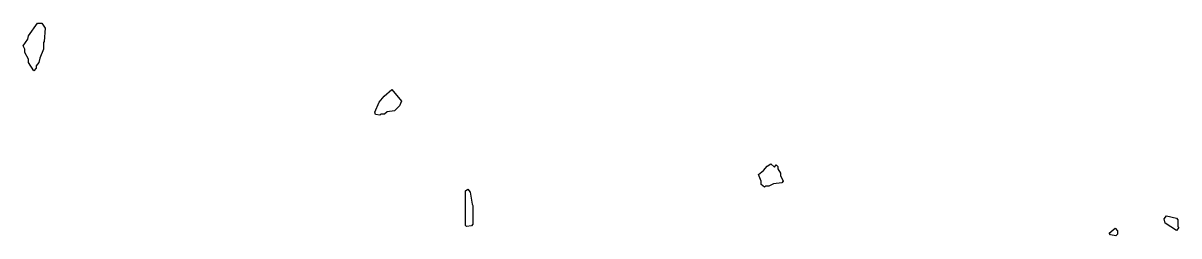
# Model space of a CAD drawing. Header units: millimetres. Extents: x 0 to 3597, y 0 to 663.
import ezdxf

# ---------------------------------------------------------------- set-up
doc = ezdxf.new("R2010")
doc.units = ezdxf.units.MM
doc.layers.add('Y', color=7, linetype='Continuous')

msp = doc.modelspace()

# ---------------------------------------------------------------- linework, layer by layer
at = {"layer": 'Y'}
for points in [[(17.2, 540.4), (17.2, 550.7), (5.7, 571.5), (5.7, 581.8), (0, 592.2), (14.3, 613), (17.2, 623.3), (44.4, 663.1), (58.7, 663.1), (68.8, 647.5), (65.9, 606), (63.1, 602.5), (63.1, 581.8), (51.6, 554.2), (48.8, 540.4), (40.2, 530), (40.2, 523.1), (33, 514.3), (17.2, 540.4)], [(1097.2, 378.1), (1094.3, 385.1), (1108.6, 416.2), (1124.3, 435.2), (1147.3, 456), (1177.4, 419.6), (1171.6, 405.7), (1155.9, 390.1), (1133, 386.7), (1124.4, 379.8), (1113, 379.8), (1110.2, 376.3), (1097.2, 378.1)], [(2297.2, 160.6), (2297.2, 171), (2288.6, 191.7), (2304.3, 203.9), (2315.8, 217.7), (2327.3, 224.6), (2338.7, 214.3), (2344.4, 221.2), (2348.8, 215.9), (2348.8, 209), (2357.4, 195.2), (2357.4, 188.3), (2366, 171), (2361.6, 165.7), (2335.9, 162.3), (2321.6, 155.4), (2310.2, 155.4), (2307.3, 151.9), (2297.2, 160.6)], [(1380.1, 29.3), (1377.2, 32.9), (1377.2, 140), (1384.4, 145.2), (1391.6, 136.5), (1397.4, 98.5), (1400.2, 95.1), (1400.2, 36.3), (1395.9, 31.1), (1380.1, 29.3)], [(3554.3, 39.8), (3551.4, 53.6), (3558.7, 62.4), (3590.2, 55.4), (3594.5, 50.2), (3594.5, 29.5), (3597.4, 26), (3590.1, 17.2), (3554.3, 39.8)], [(3384.3, 3.5), (3380, 8.8), (3398.7, 24.4), (3405.9, 15.7), (3405.9, 5.3), (3401.6, 0), (3384.3, 3.5)]]:
    msp.add_lwpolyline(points, close=True, dxfattribs=at)

doc.saveas('drawing.dxf')
